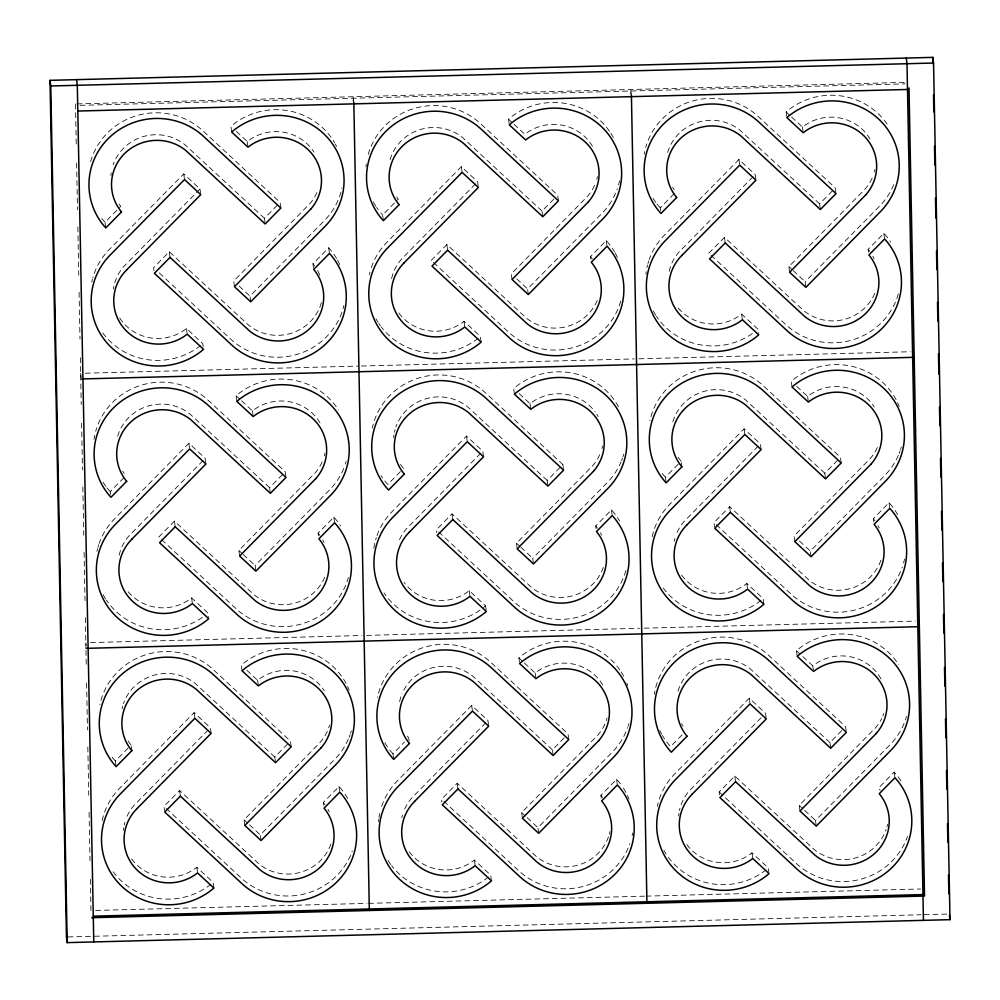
<?xml version="1.0" encoding="UTF-8"?>
<svg xmlns="http://www.w3.org/2000/svg" width="1000" height="1000" viewBox="0 0 1000 1000"><rect width="100%" height="100%" fill="white"/><g stroke="black" fill="none" stroke-linecap="round" stroke-linejoin="round"><path stroke-width="0.75" stroke-dasharray="5 3.75" d="M105.8 227.913L105.037 222.262L120.763 206.275A45.163 43.775 -7.6 0 1 119.05 204.1M200.763 194.638L200 188.988L183.75 173.912L109.362 249.438A67.75 65.688 -7.6 0 0 92.762 278.012M200 188.988L123.725 266.575A45.163 43.775 -7.6 0 0 114.562 283.562M321.375 302.625A45.163 43.775 -7.6 0 1 248.6 325.163L169.275 251.75L153.613 267.663L154 270.475M265 222.525L264.438 218.3L278 204.513M250.712 301.788L249.963 296.137L324.35 220.613A67.75 65.688 -7.6 0 0 341.938 188.012M313.525 268.012L312.95 263.775L328.675 247.787L330.538 249.875A67.75 65.688 -7.6 0 1 336.887 258.938M110.588 494.45L110.213 491.625L124.887 476.712M383.387 220.688L382.625 215.037L398.35 199.062A45.163 43.775 -7.6 0 1 396.637 196.875M205.75 462.587L205.175 458.35L188.925 443.288L114.537 518.812A67.75 65.688 -7.6 0 0 99.175 543.425M478.162 186L477.6 181.762L461.337 166.7L386.95 242.225A67.75 65.688 -7.6 0 0 370.35 270.788M203 460.575L128.9 535.95A45.163 43.775 -7.6 0 0 118.6 558.337M475.412 183.975L401.312 259.35A45.163 43.775 -7.6 0 0 391.025 281.737M324.738 577.225A45.163 43.775 -7.6 0 1 253.775 594.538L174.45 521.125L158.787 537.025L236 608.612A67.75 65.688 -7.6 0 0 348.35 577.55M431.213 260.438L446.875 244.537L526.2 317.938A45.163 43.775 -7.6 0 0 598.15 298.05M270.175 491.9L269.6 487.663L283.175 473.888M542.788 216.725L542.025 211.075L555.6 197.3M239.638 556.087L238.875 550.438L315.163 472.85A45.163 43.775 -7.6 0 0 323.5 458.5M255.7 569.738L255.138 565.513L329.525 489.975A67.75 65.688 -7.6 0 0 344.888 465.363M528.312 294.562L527.55 288.913L601.938 213.388A67.75 65.688 -7.6 0 0 617.3 188.775M318.5 535.962L318.125 533.15L333.85 517.163L335.712 519.25A67.75 65.688 -7.6 0 1 340.613 525.95M590.925 259.375L590.55 256.55L606.263 240.575L608.125 242.662A67.75 65.688 -7.6 0 1 614.475 251.725M115.95 765.238L115.375 761L130.05 746.087M400.375 471.625L387.8 484.412L385.938 482.325A67.75 65.688 -7.6 0 1 381.025 475.625M660.6 210.637L660.225 207.825L674.9 192.9M211.112 733.375L210.35 727.725L194.1 712.65L119.712 788.188A67.75 65.688 -7.6 0 0 102.125 820.775M483.525 456.788L482.775 451.138L466.512 436.062L392.125 511.587A67.75 65.688 -7.6 0 0 376.763 536.2M755.763 178.775L755.188 174.55L738.938 159.475L664.55 235A67.75 65.688 -7.6 0 0 649.188 259.613M208.175 729.938L134.062 805.312A45.163 43.775 -7.6 0 0 125.725 819.663M480.588 453.35L406.488 528.725A45.163 43.775 -7.6 0 0 398.15 543.075M753.012 176.762L678.913 252.138A45.163 43.775 -7.6 0 0 668.612 274.525M330.9 844.013A45.163 43.775 -7.6 0 1 258.95 863.9L179.625 790.5L163.962 806.4L164.525 810.638M603.325 567.413A45.163 43.775 -7.6 0 1 531.362 587.312L452.05 513.913L436.388 529.812L436.763 532.625M708.8 253.212L724.463 237.312L803.787 310.725A45.163 43.775 -7.6 0 0 875.738 290.825M275.35 761.275L274.775 757.038L288.35 743.25M547.762 484.688L547.2 480.45L562.863 464.55L485.65 392.962A67.75 65.688 -7.6 0 0 418.562 378.062A67.75 65.688 -7.6 0 0 372.312 428.05M820.188 208.088L819.625 203.85L833.188 190.075M244.812 825.45L244.05 819.812L320.337 742.212A45.163 43.775 -7.6 0 0 329.5 725.225M517.225 548.862L516.475 543.212L592.75 465.625A45.163 43.775 -7.6 0 0 601.087 451.275M789.65 272.275L788.888 266.625L865.175 189.037A45.163 43.775 -7.6 0 0 873.512 174.688M261.062 840.525L260.3 834.875L334.688 759.35A67.75 65.688 -7.6 0 0 348.562 738.612M533.3 562.525L532.725 558.288L607.112 482.762A67.75 65.688 -7.6 0 0 620.988 462.025M805.713 285.938L805.15 281.7L879.538 206.175A67.75 65.688 -7.6 0 0 894.9 181.562M323.675 805.337L323.3 802.513L339.025 786.538L340.875 788.625A67.75 65.688 -7.6 0 1 349.188 801.325M596.1 528.75L595.712 525.925L611.438 509.938L613.3 512.025A67.75 65.688 -7.6 0 1 619.65 521.087M868.525 252.162L868.138 249.338L883.863 233.35L885.725 235.438A67.75 65.688 -7.6 0 1 890.638 242.138M393.537 758.012L392.975 753.775L404.5 742.062M665.962 481.425L665.4 477.188L680.075 462.275M488.512 724.737L487.938 720.5L471.688 705.438L397.3 780.962A67.75 65.688 -7.6 0 0 380.7 809.538M761.125 449.562L760.362 443.913L744.112 428.85L669.725 504.375A67.75 65.688 -7.6 0 0 652.138 536.975M485.763 722.725L411.662 798.1A45.163 43.775 -7.6 0 0 403.325 812.45M758.188 446.125L684.087 521.5A45.163 43.775 -7.6 0 0 675.75 535.85M608.488 836.787A45.163 43.775 -7.6 0 1 536.538 856.688L457.212 783.275L441.55 799.175L441.938 802M880.913 560.2A45.163 43.775 -7.6 0 1 808.962 580.087L729.638 506.688L713.975 522.587L714.55 526.825M553.125 755.462L552.375 749.812L565.938 736.038M825.362 477.463L824.788 473.225L838.363 459.45M522.4 818.238L521.638 812.588L597.925 735A45.163 43.775 -7.6 0 0 607.087 718.012M538.663 833.3L537.9 827.663L612.288 752.125A67.75 65.688 -7.6 0 0 627.65 727.513M811.075 556.712L810.325 551.062L884.712 475.538A67.75 65.688 -7.6 0 0 898.575 454.8M601.275 798.112L600.887 795.3L616.613 779.312L618.475 781.4A67.75 65.688 -7.6 0 1 621.038 784.675M873.688 521.525L873.312 518.7L889.038 502.725L890.9 504.812A67.75 65.688 -7.6 0 1 899.2 517.525M682.1 734.837L670.562 746.562L668.7 744.475A67.75 65.688 -7.6 0 1 662.362 735.413M766.1 717.525L765.537 713.288L749.287 698.213L674.887 773.737A67.75 65.688 -7.6 0 0 657.312 806.338M761.175 717.712L689.25 790.875A45.163 43.775 -7.6 0 0 679.438 810.55M719.525 794.775L719.15 791.963L734.812 776.062L814.137 849.463A45.163 43.775 -7.6 0 0 886.087 829.562M830.725 748.25L829.963 742.6L843.538 728.812M800 811.012L799.237 805.362L875.525 727.775A45.163 43.775 -7.6 0 0 881.7 718.538M816.062 824.675L815.487 820.438L889.875 744.912A67.75 65.688 -7.6 0 0 906.488 716.338M900.975 780.875A67.75 65.688 -7.6 0 0 896.062 774.188L894.2 772.087L878.487 788.075A45.163 43.775 -7.6 0 1 880.188 790.263M509.087 123.413L508.512 119.175L510.688 117.35A67.75 65.688 -7.6 0 1 610.05 132.062M236.85 401.413L236.1 395.763L238.263 393.938A67.75 65.688 -7.6 0 1 338.387 409.812M786.675 116.188L786.112 111.95L788.275 110.125A67.75 65.688 -7.6 0 1 888.4 126M483.387 607.638L485.55 605.812L469.212 590.688A45.163 43.775 -7.6 0 1 404.05 582.388M519.425 662.15L518.862 657.913L521.025 656.087A67.75 65.688 -7.6 0 1 620.4 670.8M797.212 656.338L796.45 650.688L798.625 648.863A67.75 65.688 -7.6 0 1 898.75 664.737M77.038 103.912L905.138 82.375M80.162 105.325L905.175 83.875M85.325 373.2L358.237 366.1M361.362 366.025L634.275 358.925M638.95 358.8L910.312 351.737M90.5 642.575L361.85 635.513M366.525 635.388L639.45 628.288M644.125 628.175L915.475 621.112M95.625 910.438L366.987 903.388M368.55 903.35L644.587 896.162M646.15 896.125L920.638 888.988M68.012 936.938L91.438 936.325M94.562 936.25L921.137 914.75M924.25 914.663L947.675 914.062M786.112 111.95L790.462 115.988M791.55 117L802.45 127.075A45.163 43.775 -7.6 0 1 870.6 140.037M678.175 307.975A45.163 43.775 -7.6 0 0 741.637 314.088L757.975 329.225L758.538 333.45M508.512 119.175L512.875 123.2M513.962 124.213L524.85 134.3A45.163 43.775 -7.6 0 1 593 147.25M796.725 386.362L807.625 396.45A45.163 43.775 -7.6 0 1 874.35 407.025M398.875 313.012A45.163 43.775 -7.6 0 0 464.038 321.312L480.387 336.438L481.138 342.088M681.637 575.163A45.163 43.775 -7.6 0 0 746.812 583.462L763.15 598.587L763.9 604.237M236.375 131.438L247.262 141.525A45.163 43.775 -7.6 0 1 314 152.1M519.138 393.587L530.025 403.675A45.163 43.775 -7.6 0 1 595.2 411.962M796.45 650.688L812.788 665.825A45.163 43.775 -7.6 0 1 882.2 681.237M119.712 317.95A45.163 43.775 -7.6 0 0 186.45 328.537L202.787 343.663L203.55 349.312M686.812 844.538A45.163 43.775 -7.6 0 0 751.975 852.837L768.325 867.962L768.888 872.2M236.1 395.763L240.45 399.8M241.537 400.8L252.438 410.887A45.163 43.775 -7.6 0 1 320.575 423.85M518.862 657.913L523.212 661.95M524.312 662.95L535.2 673.037A45.163 43.775 -7.6 0 1 603.35 686M128.162 591.788A45.163 43.775 -7.6 0 0 191.625 597.9L207.963 613.025L208.525 617.263M409.212 851.75A45.163 43.775 -7.6 0 0 474.387 860.05L490.725 875.175L491.3 879.412M246.713 670.175L257.6 680.263A45.163 43.775 -7.6 0 1 324.338 690.837M131.625 858.975A45.163 43.775 -7.6 0 0 196.8 867.275L213.137 882.4L213.888 888.05M819.625 203.85L740.3 130.45A45.163 43.775 -7.6 0 0 666.862 155.662M788.888 266.625L792.138 269.637M793.225 270.65L805.15 281.7M711.075 255.325L786.012 324.8A67.75 65.688 -7.6 0 0 898.363 293.738M542.025 211.075L462.7 137.675A45.163 43.775 -7.6 0 0 389.275 162.887M824.788 473.225L745.462 399.825A45.163 43.775 -7.6 0 0 672.038 425.037M516.712 278.875L527.55 288.913M799.488 541.025L810.325 551.062M433.488 262.538L508.425 332.025A67.75 65.688 -7.6 0 0 620.775 300.963M716.25 524.688L791.188 594.175A67.75 65.688 -7.6 0 0 902.3 567.062M264.438 218.3L185.113 144.887A45.163 43.775 -7.6 0 0 113.162 164.788M547.2 480.45L467.875 407.038A45.163 43.775 -7.6 0 0 395.925 426.938M829.963 742.6L750.638 669.188A45.163 43.775 -7.6 0 0 677.212 694.412M239.125 286.087L249.963 296.137M516.475 543.212L519.725 546.225M520.8 547.238L532.725 558.288M799.237 805.362L803.575 809.388M804.65 810.387L815.487 820.438M159.3 272.925L230.825 339.237A67.75 65.688 -7.6 0 0 297.238 354.338A67.75 65.688 -7.6 0 0 343.862 305.5M438.65 531.912L513.6 601.388A67.75 65.688 -7.6 0 0 625.95 570.325M719.15 791.963L796.363 863.538A67.75 65.688 -7.6 0 0 907.475 836.438M269.6 487.663L190.275 414.263A45.163 43.775 -7.6 0 0 116.85 439.475M552.375 749.812L473.05 676.413A45.163 43.775 -7.6 0 0 402.088 693.725M238.875 550.438L242.125 553.45M243.212 554.45L255.138 565.513M521.638 812.588L525.975 816.6M527.062 817.613L537.9 827.663M443.825 801.287L518.775 870.763A67.75 65.688 -7.6 0 0 629.875 843.662M274.775 757.038L195.45 683.637A45.163 43.775 -7.6 0 0 123.5 703.525M244.05 819.812L248.388 823.825M249.462 824.825L260.3 834.875M166.238 808.5L241.175 877.975A67.75 65.688 -7.6 0 0 352.287 850.875M660.225 207.825L658.363 205.725A67.75 65.688 -7.6 0 1 656.625 203.562M665.4 477.188L663.538 475.1A67.75 65.688 -7.6 0 1 660.975 471.825M380.763 212.95L382.625 215.037M105.037 222.262L103.175 220.175A67.75 65.688 -7.6 0 1 100.612 216.9M392.975 753.775L391.112 751.688A67.75 65.688 -7.6 0 1 384.762 742.625M110.213 491.625L108.35 489.538A67.75 65.688 -7.6 0 1 106.613 487.375M115.375 761L113.525 758.913A67.75 65.688 -7.6 0 1 110.95 755.638M883.863 233.35L884.625 239M889.038 502.725L889.788 508.375M835.85 192.188L835.275 187.95L758.062 116.375A67.75 65.688 -7.6 0 0 645.713 147.438M894.2 772.087L894.963 777.738M802.45 127.075L803.012 131.312M841.213 462.975L840.45 457.325L763.238 385.737A67.75 65.688 -7.6 0 0 696.162 370.85A67.75 65.688 -7.6 0 0 649.912 420.825M807.625 396.45L808.375 402.1M846.188 730.938L845.625 726.7L768.413 655.113A67.75 65.688 -7.6 0 0 699.312 640.875A67.75 65.688 -7.6 0 0 654.362 694.275M792.038 386.975L791.287 381.325L793.45 379.5A67.75 65.688 -7.6 0 1 896.975 401.375M812.788 665.825L813.363 670.062M794.825 541.65L794.062 536L870.35 458.413A45.163 43.775 -7.6 0 0 878.688 444.062M738.938 159.475L739.7 165.125M741.637 314.088L742.4 319.738M724.463 237.312L725.225 242.963M744.112 428.85L744.862 434.487M746.812 583.462L747.562 589.113M729.638 506.688L730.4 512.337M749.287 698.213L750.037 703.863M751.975 852.837L752.738 858.475M734.812 776.062L735.562 781.7M681.312 462.625L681.875 466.85M631.413 95.162L630.662 89.513L630.75 94.188M606.263 240.575L607.025 246.225M611.438 509.938L612.2 515.588M558.45 200.825L557.688 195.175L480.475 123.588A67.75 65.688 -7.6 0 0 368.125 154.65M616.613 779.312L617.375 784.963M562.863 464.55L563.425 468.787M530.025 403.675L530.788 409.312M512.062 279.5L511.3 273.85L587.575 196.262A45.163 43.775 -7.6 0 0 595.913 181.912M568.787 739.562L568.025 733.913L490.812 662.337A67.75 65.688 -7.6 0 0 423.738 647.438A67.75 65.688 -7.6 0 0 377.488 697.425M514.45 394.188L513.688 388.537L515.85 386.712A67.75 65.688 -7.6 0 1 619.388 408.6M535.2 673.037L535.763 677.275M461.337 166.7L462.1 172.338M464.038 321.312L464.8 326.962M446.875 244.537L447.625 250.188M466.512 436.062L467.275 441.712M485.55 605.812L486.125 610.05M469.212 590.688L469.975 596.325M452.05 513.913L452.8 519.55M471.688 705.438L472.45 711.087M474.387 860.05L475.15 865.7M457.212 783.275L457.975 788.925M353.825 102.375L353.062 96.725L353.15 101.4M409.075 740.625L408.7 737.8A45.163 43.775 -7.6 0 1 406.987 735.612M328.675 247.787L329.438 253.438M333.85 517.163L334.6 522.812M280.85 208.038L280.087 202.4L202.875 130.812A67.75 65.688 -7.6 0 0 90.525 161.875M339.025 786.538L339.775 792.175M247.262 141.525L248.025 147.162M285.837 476L285.262 471.763L208.05 400.188A67.75 65.688 -7.6 0 0 95.7 431.25M231.675 132.037L230.925 126.388L233.088 124.562A67.75 65.688 -7.6 0 1 334.65 142.8M252.438 410.887L253.188 416.538M234.462 286.712L233.7 281.062L309.988 203.475A45.163 43.775 -7.6 0 0 318.325 189.125M291.2 746.787L290.438 741.137L213.225 669.55A67.75 65.688 -7.6 0 0 146.137 654.65A67.75 65.688 -7.6 0 0 99.9 704.638M257.6 680.263L258.363 685.913M183.75 173.912L184.513 179.562M242.025 670.775L241.262 665.138L243.438 663.312A67.75 65.688 -7.6 0 1 346.962 685.188M186.45 328.537L187.213 334.175M169.275 251.75L170.037 257.4M188.925 443.288L189.675 448.938M191.625 597.9L192.375 603.55M174.45 521.125L175.212 526.775M194.1 712.65L194.85 718.3M196.8 867.275L197.55 872.925M179.625 790.5L180.375 796.15M131.287 746.425L131.862 750.662M80.65 373.325L81.213 377.562M85.812 642.688L86.2 645.512M75.475 103.95L76.25 144.438M76.612 163.113L77.5 209.825M77.838 226.962L78.763 275.225M79.088 292.35L79.987 339.062M80.35 357.75L81.237 404.462M81.6 423.15L82.5 469.862M82.825 486.987L83.75 535.25M84.087 552.388L85.013 600.65M85.337 617.775L85.938 648.925M85.962 650.475L86.237 664.488M86.6 683.175L87.487 729.887M87.825 747.013L88.75 795.288M89.075 812.412L90 860.675M90.363 879.362L90.988 912.062M335.337 144A67.75 65.688 -7.6 0 1 336.613 146.45M110.9 175.562A45.163 43.775 -7.6 0 1 111.2 172.825M200.625 345.487A67.75 65.688 -7.6 0 1 102.837 333.038M91.775 282.038A67.75 65.688 -7.6 0 1 92.4 279.35M113.425 288.962A45.163 43.775 -7.6 0 1 113.912 286.25M337.562 260.138A67.75 65.688 -7.6 0 1 340.562 266.35M312.95 263.775A45.163 43.775 -7.6 0 1 314.662 265.95M317.638 270.613A45.163 43.775 -7.6 0 1 319.988 275.6M619.525 180.787A67.75 65.688 -7.6 0 1 618.55 184.812M610.812 133.225A67.75 65.688 -7.6 0 1 614.212 139.225M597.4 176.588A45.163 43.775 -7.6 0 1 596.75 179.275M378.2 209.675A67.75 65.688 -7.6 0 1 376.613 207.413M375.863 206.25A67.75 65.688 -7.6 0 1 372.463 200.238M365.975 166.863A67.75 65.688 -7.6 0 1 366.238 164.125M478.212 338.263A67.75 65.688 -7.6 0 1 381.262 326.925M380.438 325.812A67.75 65.688 -7.6 0 1 378.85 323.55M378.088 322.388A67.75 65.688 -7.6 0 1 375.975 318.825M369.375 274.812A67.75 65.688 -7.6 0 1 370 272.125M615.163 252.925A67.75 65.688 -7.6 0 1 618.162 259.125M590.55 256.55A45.163 43.775 -7.6 0 1 592.25 258.738M874.987 169.363A45.163 43.775 -7.6 0 1 874.338 172.05M655.8 202.463A67.75 65.688 -7.6 0 1 651.338 195.463M644.225 154.175A67.75 65.688 -7.6 0 1 644.737 151.463M674.237 189.65A45.163 43.775 -7.6 0 1 672.675 187.375M752.412 333.562A67.75 65.688 -7.6 0 1 656.438 316.325M655.688 315.175A67.75 65.688 -7.6 0 1 652.288 309.163M645.913 274.413A67.75 65.688 -7.6 0 1 646.25 271.675M646.963 267.6A67.75 65.688 -7.6 0 1 647.588 264.913M647.95 263.575A67.75 65.688 -7.6 0 1 648.75 260.925M868.138 249.338A45.163 43.775 -7.6 0 1 869.85 251.513M872.825 256.175A45.163 43.775 -7.6 0 1 874.075 258.637M346.125 461.413A67.75 65.688 -7.6 0 1 345.325 464.062M324.975 453.175A45.163 43.775 -7.6 0 1 324.325 455.863M105.787 486.262A67.75 65.688 -7.6 0 1 101.312 479.275M94 439.35A67.75 65.688 -7.6 0 1 94.725 435.275M124.225 473.462A45.163 43.775 -7.6 0 1 122.662 471.188M202.4 617.375A67.75 65.688 -7.6 0 1 106.425 600.138M105.662 598.975A67.75 65.688 -7.6 0 1 102.263 592.975M96.95 551.413A67.75 65.688 -7.6 0 1 97.575 548.725M97.938 547.388A67.75 65.688 -7.6 0 1 98.725 544.738M318.125 533.15A45.163 43.775 -7.6 0 1 319.837 535.325M322.812 539.987A45.163 43.775 -7.6 0 1 324.062 542.438M623.713 454.188A67.75 65.688 -7.6 0 1 622.913 456.838M622.475 458.15A67.75 65.688 -7.6 0 1 621.512 460.737M602.575 445.962A45.163 43.775 -7.6 0 1 601.912 448.638M596.763 414.25A45.163 43.775 -7.6 0 1 598.175 416.625M403.525 468.425A45.163 43.775 -7.6 0 1 400.25 463.963M393.663 437.713A45.163 43.775 -7.6 0 1 393.963 434.975M394.438 432.25A45.163 43.775 -7.6 0 1 395.1 429.575M479.988 610.15A67.75 65.688 -7.6 0 1 384.012 592.913M373.825 548.263A67.75 65.688 -7.6 0 1 376.325 537.513M595.712 525.925A45.163 43.775 -7.6 0 1 597.425 528.1M600.4 532.762A45.163 43.775 -7.6 0 1 601.663 535.225M901.312 446.962A67.75 65.688 -7.6 0 1 900.512 449.613M900.075 450.925A67.75 65.688 -7.6 0 1 899.1 453.525M897.575 402.625A67.75 65.688 -7.6 0 1 899.212 406.413M681.112 461.213A45.163 43.775 -7.6 0 1 677.85 456.737M760.975 600.413A67.75 65.688 -7.6 0 1 663.2 587.962M674.262 541.175A45.163 43.775 -7.6 0 1 674.925 538.488M904.525 559.087A67.75 65.688 -7.6 0 1 903.538 563.112M873.312 518.7A45.163 43.775 -7.6 0 1 875.025 520.887M878 525.55A45.163 43.775 -7.6 0 1 879.25 528M351.3 730.775A67.75 65.688 -7.6 0 1 350.5 733.425M350.05 734.737A67.75 65.688 -7.6 0 1 349.087 737.337M347.562 686.438A67.75 65.688 -7.6 0 1 349.2 690.225M131.1 745.013A45.163 43.775 -7.6 0 1 127.825 740.55M122.025 708.85A45.163 43.775 -7.6 0 1 122.675 706.162M210.963 884.225A67.75 65.688 -7.6 0 1 113.188 871.775M123.475 830.438A45.163 43.775 -7.6 0 1 123.775 827.7M124.25 824.987A45.163 43.775 -7.6 0 1 124.9 822.3M323.3 802.513A45.163 43.775 -7.6 0 1 325.012 804.7M327.987 809.35A45.163 43.775 -7.6 0 1 329.237 811.812M628.888 723.562A67.75 65.688 -7.6 0 1 628.088 726.213M621.15 671.963A67.75 65.688 -7.6 0 1 624.55 677.975M626.8 683.012A67.75 65.688 -7.6 0 1 627.75 685.6M399.613 701.625A45.163 43.775 -7.6 0 1 401.1 696.3M488.562 877A67.75 65.688 -7.6 0 1 391.613 865.662M390.775 864.562A67.75 65.688 -7.6 0 1 386.312 857.562M378.55 821.737A67.75 65.688 -7.6 0 1 378.812 819M379 817.638A67.75 65.688 -7.6 0 1 379.712 813.562M401.85 817.763A45.163 43.775 -7.6 0 1 402.5 815.088M632.612 832.962A67.75 65.688 -7.6 0 1 632.1 835.675M623.387 788.1A67.75 65.688 -7.6 0 1 626.788 794.112M627.388 795.35A67.75 65.688 -7.6 0 1 629.025 799.15M609.975 831.462A45.163 43.775 -7.6 0 1 609.312 834.15M600.887 795.3A45.163 43.775 -7.6 0 1 602.6 797.475M883.85 713.425A45.163 43.775 -7.6 0 1 882.862 716.012M661.675 734.212A67.75 65.688 -7.6 0 1 659.8 730.525M683.012 726.112A45.163 43.775 -7.6 0 1 681.6 723.737M766.15 869.788A67.75 65.688 -7.6 0 1 663.913 850.35M678.65 816A45.163 43.775 -7.6 0 1 678.962 813.263M887.562 824.25A45.163 43.775 -7.6 0 1 886.912 826.925"/><path stroke-width="1.5" d="M50 80.337L932.8 57.375L933.55 63.025L950 919.663L67.2 942.625L66.45 936.975L50 80.337L50.763 85.988L67.2 942.625M50.763 85.988L933.55 63.025M77.8 111.05L907.5 89.475M81.4 378.963L914.188 357.312M86.575 648.337L919.35 626.675M93.263 916.175L922.95 894.587M91.75 917.712L924.525 896.05L909.013 87.938M906.237 58.062L907 63.712L923.45 920.35M949.438 915.425L950 919.663M76.55 79.65L77.312 85.288L93.763 941.938M932.8 57.375L932.913 63.612M933.512 94.825L933.838 111.988M934.5 146.312L934.862 165.037M935.487 197.812L935.875 218.088M936.513 250.863L936.862 269.587M937.5 302.35L937.862 321.075M938.487 353.85L938.875 374.125M939.5 406.9L939.862 425.625M940.5 458.387L940.85 477.113M941.513 511.438L941.875 530.163M942.5 562.938L942.862 581.663M943.487 614.425L943.85 633.15M944.513 667.475L944.862 686.2M945.5 718.975L945.863 737.7M946.488 770.462L946.85 789.188M947.5 823.512L947.862 842.237M948.487 875.013L948.85 893.737M631.413 95.162L646.938 903.275M353.825 102.375L369.338 910.487M126.625 269.913L124.475 272.225A45.163 43.775 -7.6 0 0 126.562 331.125A45.163 43.775 -7.6 0 0 187.213 334.175L203.55 349.312L201.375 351.138A67.75 65.688 -7.6 0 1 108.938 345.062A67.75 65.688 -7.6 0 1 110.125 255.087L184.513 179.562L200.763 194.638L126.625 269.913M310.75 209.125L234.462 286.712L250.712 301.788L325.112 226.262A67.75 65.688 -7.6 0 0 326.287 136.275A67.75 65.688 -7.6 0 0 233.85 130.213L231.675 132.037L248.025 147.162A45.163 43.775 -7.6 0 1 308.663 150.213A45.163 43.775 -7.6 0 1 310.75 209.125M131.788 539.275L129.65 541.587A45.163 43.775 -7.6 0 0 131.738 600.5A45.163 43.775 -7.6 0 0 192.375 603.55L208.713 618.675L206.55 620.5A67.75 65.688 -7.6 0 1 114.113 614.438A67.75 65.688 -7.6 0 1 115.288 524.462L189.675 448.938L205.938 464L131.788 539.275M404.212 262.688L402.075 265A45.163 43.775 -7.6 0 0 404.162 323.913A45.163 43.775 -7.6 0 0 464.8 326.962L481.138 342.088L478.975 343.913A67.75 65.688 -7.6 0 1 386.525 337.85A67.75 65.688 -7.6 0 1 387.713 247.875L462.1 172.338L478.363 187.413L404.212 262.688M315.912 478.5L239.638 556.087L255.888 571.15L330.275 495.625A67.75 65.688 -7.6 0 0 331.463 405.65A67.75 65.688 -7.6 0 0 239.025 399.588L236.85 401.413L253.188 416.538A45.163 43.775 -7.6 0 1 313.837 419.588A45.163 43.775 -7.6 0 1 315.912 478.5M588.337 201.9L512.062 279.5L528.312 294.562L602.7 219.037A67.75 65.688 -7.6 0 0 603.888 129.062A67.75 65.688 -7.6 0 0 511.438 123L509.275 124.825L525.612 139.95A45.163 43.775 -7.6 0 1 586.25 143A45.163 43.775 -7.6 0 1 588.337 201.9M136.962 808.65L134.825 810.962A45.163 43.775 -7.6 0 0 136.912 869.875A45.163 43.775 -7.6 0 0 197.55 872.925L213.888 888.05L211.725 889.875A67.75 65.688 -7.6 0 1 119.275 883.812A67.75 65.688 -7.6 0 1 120.463 793.825L194.85 718.3L211.112 733.375L136.962 808.65M409.387 532.062L407.25 534.375A45.163 43.775 -7.6 0 0 409.338 593.275A45.163 43.775 -7.6 0 0 469.975 596.325L486.312 611.462L484.15 613.288A67.75 65.688 -7.6 0 1 391.7 607.212A67.75 65.688 -7.6 0 1 392.887 517.238L467.275 441.712L483.525 456.788L409.387 532.062M681.812 255.475L679.663 257.787A45.163 43.775 -7.6 0 0 681.75 316.688A45.163 43.775 -7.6 0 0 742.4 319.738L758.737 334.862L756.562 336.688A67.75 65.688 -7.6 0 1 664.125 330.625A67.75 65.688 -7.6 0 1 665.312 240.65L739.7 165.125L755.95 180.188L681.812 255.475M321.087 747.862L244.812 825.45L261.062 840.525L335.45 765A67.75 65.688 -7.6 0 0 336.637 675.025A67.75 65.688 -7.6 0 0 244.188 668.95L242.025 670.775L258.363 685.913A45.163 43.775 -7.6 0 1 319 688.962A45.163 43.775 -7.6 0 1 321.087 747.862M593.513 471.275L517.225 548.862L533.488 563.938L607.875 488.413A67.75 65.688 -7.6 0 0 609.062 398.425A67.75 65.688 -7.6 0 0 516.613 392.362L514.45 394.188L530.788 409.312A45.163 43.775 -7.6 0 1 591.425 412.362A45.163 43.775 -7.6 0 1 593.513 471.275M865.938 194.688L789.65 272.275L805.9 287.35L880.288 211.812A67.75 65.688 -7.6 0 0 881.475 121.838A67.75 65.688 -7.6 0 0 789.038 115.775L786.862 117.6L803.2 132.725A45.163 43.775 -7.6 0 1 863.85 135.775A45.163 43.775 -7.6 0 1 865.938 194.688M414.562 801.425L412.425 803.737A45.163 43.775 -7.6 0 0 414.5 862.65A45.163 43.775 -7.6 0 0 475.15 865.7L491.488 880.825L489.312 882.65A67.75 65.688 -7.6 0 1 396.875 876.587A67.75 65.688 -7.6 0 1 398.062 786.612L472.45 711.087L488.7 726.15L414.562 801.425M686.975 524.837L684.837 527.15A45.163 43.775 -7.6 0 0 686.925 586.062A45.163 43.775 -7.6 0 0 747.562 589.113L763.9 604.237L761.737 606.062A67.75 65.688 -7.6 0 1 669.3 600A67.75 65.688 -7.6 0 1 670.475 510.025L744.862 434.487L761.125 449.562L686.975 524.837M598.688 740.65L522.4 818.238L538.663 833.3L613.05 757.775A67.75 65.688 -7.6 0 0 614.225 667.8A67.75 65.688 -7.6 0 0 521.788 661.737L519.612 663.562L535.962 678.688A45.163 43.775 -7.6 0 1 596.6 681.737A45.163 43.775 -7.6 0 1 598.688 740.65M871.1 464.05L794.825 541.65L811.075 556.712L885.462 481.188A67.75 65.688 -7.6 0 0 886.65 391.213A67.75 65.688 -7.6 0 0 794.212 385.15L792.038 386.975L808.375 402.1A45.163 43.775 -7.6 0 1 869.013 405.15A45.163 43.775 -7.6 0 1 871.1 464.05M692.15 794.212L690.013 796.525A45.163 43.775 -7.6 0 0 692.1 855.425A45.163 43.775 -7.6 0 0 752.738 858.475L769.075 873.612L766.912 875.438A67.75 65.688 -7.6 0 1 674.463 869.362A67.75 65.688 -7.6 0 1 675.65 779.388L750.037 703.863L766.3 718.938L692.15 794.212M876.275 733.425L800 811.012L816.25 826.087L890.638 750.562A67.75 65.688 -7.6 0 0 891.825 660.575A67.75 65.688 -7.6 0 0 799.375 654.513L797.212 656.338L813.55 671.462A45.163 43.775 -7.6 0 1 874.188 674.513A45.163 43.775 -7.6 0 1 876.275 733.425M121.512 211.925L105.8 227.913L103.938 225.812A67.75 65.688 -7.6 0 1 110.938 136.05A67.75 65.688 -7.6 0 1 203.637 136.463L280.85 208.038L265.188 223.938L185.863 150.538A45.163 43.775 -7.6 0 0 125.15 153.038A45.163 43.775 -7.6 0 0 121.512 211.925M170.037 257.4L154.375 273.3L231.588 344.888A67.75 65.688 -7.6 0 0 324.288 345.3A67.75 65.688 -7.6 0 0 331.3 255.525L329.438 253.438L313.712 269.425A45.163 43.775 -7.6 0 1 310.075 328.3A45.163 43.775 -7.6 0 1 249.363 330.812L170.037 257.4M126.688 481.3L110.962 497.275L109.1 495.188A67.75 65.688 -7.6 0 1 116.112 405.412A67.75 65.688 -7.6 0 1 208.812 405.825L286.025 477.413L270.363 493.312L191.038 419.913A45.163 43.775 -7.6 0 0 130.325 422.413A45.163 43.775 -7.6 0 0 126.688 481.3M399.113 204.7L383.387 220.688L381.525 218.6A67.75 65.688 -7.6 0 1 388.525 128.825A67.75 65.688 -7.6 0 1 481.225 129.238L558.45 200.825L542.788 216.725L463.462 143.312A45.163 43.775 -7.6 0 0 402.75 145.825A45.163 43.775 -7.6 0 0 399.113 204.7M175.212 526.775L159.55 542.675L236.762 614.263A67.75 65.688 -7.6 0 0 329.462 614.675A67.75 65.688 -7.6 0 0 336.463 524.9L334.6 522.812L318.888 538.787A45.163 43.775 -7.6 0 1 315.25 597.675A45.163 43.775 -7.6 0 1 254.537 600.175L175.212 526.775M447.625 250.188L431.975 266.087L509.188 337.663A67.75 65.688 -7.6 0 0 601.888 338.088A67.75 65.688 -7.6 0 0 608.888 248.312L607.025 246.225L591.3 262.2A45.163 43.775 -7.6 0 1 587.663 321.087A45.163 43.775 -7.6 0 1 526.95 323.587L447.625 250.188M131.862 750.662L116.137 766.65L114.275 764.562A67.75 65.688 -7.6 0 1 121.275 674.788A67.75 65.688 -7.6 0 1 213.988 675.2L291.2 746.787L275.538 762.688L196.213 689.275A45.163 43.775 -7.6 0 0 135.5 691.787A45.163 43.775 -7.6 0 0 131.862 750.662M404.288 474.075L388.562 490.062L386.7 487.975A67.75 65.688 -7.6 0 1 393.7 398.2A67.75 65.688 -7.6 0 1 486.4 398.612L563.612 470.188L547.95 486.087L468.638 412.688A45.163 43.775 -7.6 0 0 407.912 415.2A45.163 43.775 -7.6 0 0 404.288 474.075M676.7 197.488L660.975 213.463L659.125 211.375A67.75 65.688 -7.6 0 1 666.125 121.6A67.75 65.688 -7.6 0 1 758.825 122.025L836.038 193.6L820.375 209.5L741.05 136.1A45.163 43.775 -7.6 0 0 680.337 138.6A45.163 43.775 -7.6 0 0 676.7 197.488M180.375 796.15L164.725 812.05L241.938 883.625A67.75 65.688 -7.6 0 0 334.637 884.05A67.75 65.688 -7.6 0 0 341.637 794.275L339.775 792.175L324.05 808.162A45.163 43.775 -7.6 0 1 320.412 867.05A45.163 43.775 -7.6 0 1 259.7 869.55L180.375 796.15M452.8 519.55L437.137 535.45L514.35 607.038A67.75 65.688 -7.6 0 0 607.05 607.45A67.75 65.688 -7.6 0 0 614.062 517.675L612.2 515.588L596.475 531.575A45.163 43.775 -7.6 0 1 592.837 590.45A45.163 43.775 -7.6 0 1 532.125 592.962L452.8 519.55M725.225 242.963L709.562 258.863L786.775 330.45A67.75 65.688 -7.6 0 0 879.475 330.863A67.75 65.688 -7.6 0 0 886.475 241.088L884.625 239L868.9 254.988A45.163 43.775 -7.6 0 1 865.263 313.863A45.163 43.775 -7.6 0 1 804.55 316.363L725.225 242.963M409.45 743.45L393.738 759.425L391.875 757.337A67.75 65.688 -7.6 0 1 398.875 667.562A67.75 65.688 -7.6 0 1 491.575 667.975L568.787 739.562L553.125 755.462L473.8 682.062A45.163 43.775 -7.6 0 0 413.088 684.562A45.163 43.775 -7.6 0 0 409.45 743.45M681.875 466.85L666.15 482.837L664.287 480.75A67.75 65.688 -7.6 0 1 671.3 390.975A67.75 65.688 -7.6 0 1 764 391.388L841.213 462.975L825.55 478.875L746.225 405.462A45.163 43.775 -7.6 0 0 685.512 407.975A45.163 43.775 -7.6 0 0 681.875 466.85M457.975 788.925L442.312 804.825L519.525 876.413A67.75 65.688 -7.6 0 0 612.225 876.825A67.75 65.688 -7.6 0 0 619.237 787.05L617.375 784.963L601.65 800.938A45.163 43.775 -7.6 0 1 598.013 859.825A45.163 43.775 -7.6 0 1 537.3 862.325L457.975 788.925M730.4 512.337L714.737 528.237L791.95 599.812A67.75 65.688 -7.6 0 0 884.65 600.237A67.75 65.688 -7.6 0 0 891.65 510.462L889.788 508.375L874.075 524.35A45.163 43.775 -7.6 0 1 870.438 583.237A45.163 43.775 -7.6 0 1 809.725 585.737L730.4 512.337M687.05 736.225L671.325 752.212L669.463 750.125A67.75 65.688 -7.6 0 1 676.462 660.35A67.75 65.688 -7.6 0 1 769.175 660.763L846.388 732.337L830.725 748.25L751.4 674.837A45.163 43.775 -7.6 0 0 690.688 677.35A45.163 43.775 -7.6 0 0 687.05 736.225M735.562 781.7L719.912 797.6L797.125 869.188A67.75 65.688 -7.6 0 0 889.825 869.6A67.75 65.688 -7.6 0 0 896.825 779.825L894.963 777.738L879.237 793.725A45.163 43.775 -7.6 0 1 875.6 852.6A45.163 43.775 -7.6 0 1 814.887 855.113L735.562 781.7"/></g></svg>
